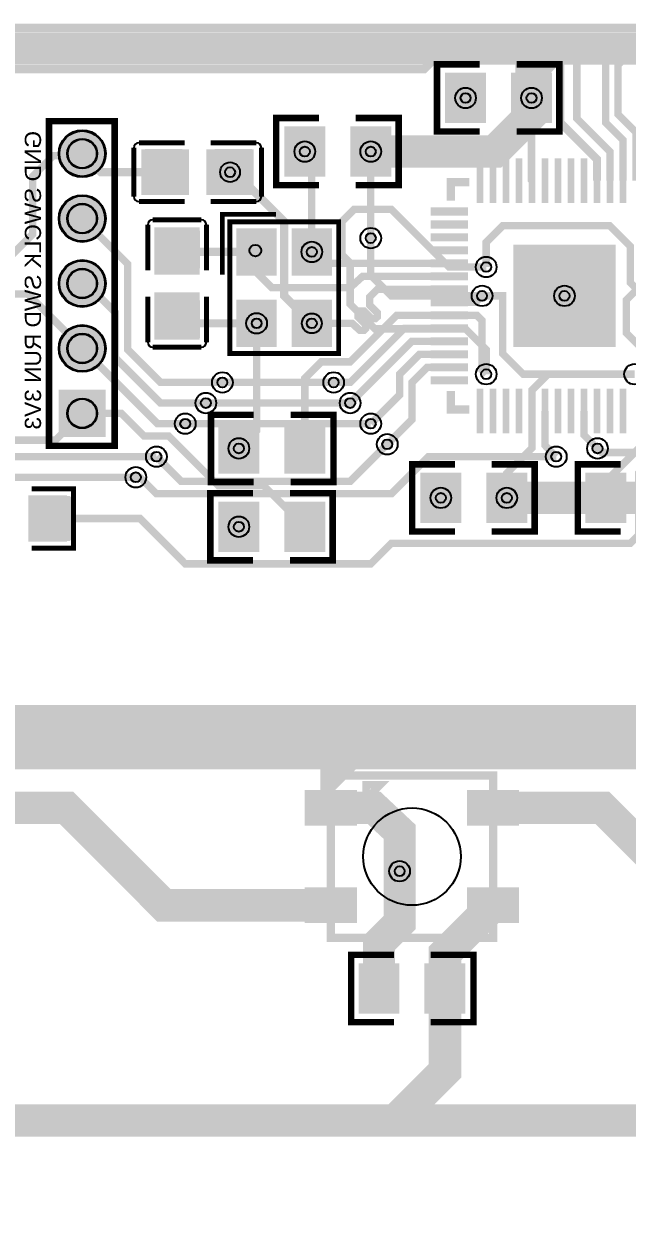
# Model space of a CAD drawing. Extents: x -5 to 8273, y -8273 to 5.
# Drawn here: x 3659 to 4391, y -1436 to 5 of the extents above; entities that cross this region are included whole.
import ezdxf

# ---------------------------------------------------------------- set-up
doc = ezdxf.new("R2010")
doc.units = 9
for name, color, linetype, true_color in [('BoardOutLine', 7, 'Continuous', 0xff00ff), ('BottomLayer', 7, 'Continuous', 0x0000ff), ('BottomSilkLayer', 7, 'Continuous', 0x66cc33), ('BottomSolderMaskLayer', 7, 'Continuous', 0xaa00ff), ('Document', 7, 'Continuous', 0xffffff), ('Hole', 7, 'Continuous', 0x222222), ('Multi-Layer', 7, 'Continuous', 0xc0c0c0), ('TopLayer', 7, 'Continuous', 0xff0000), ('TopPasteMaskLayer', 7, 'Continuous', 0x808080), ('TopSilkLayer', 7, 'Continuous', 0xffcc00), ('TopSolderMaskLayer', 7, 'Continuous', 0x800080)]:
    doc.layers.add(name, color=color, linetype=linetype, true_color=true_color)
doc.styles.get("Standard").update_dxf_attribs({"font": 'arial.ttf'})

msp = doc.modelspace()

# ---------------------------------------------------------------- hatches: boundary and pattern name
at = {"layer": 'BottomSolderMaskLayer'}
for points in [[(3701.441, -152.5199999999968, 1), (3758.559, -152.5199999999968, 1)], [(3701.441, -231.26000000000204, 1), (3758.559, -231.26000000000204, 1)], [(3701.441, -310, 1), (3758.559, -310, 1)], [(3701.441, -388.73999999999796, 1), (3758.559, -388.73999999999796, 1)], [(3701.4420362857927, -496.0400362857836), (3701.4420362857927, -438.92203628578864), (3758.5600362857876, -438.92203628578864), (3758.5600362857876, -496.0400362857836)]]:
    msp.add_hatch(color=256, dxfattribs=at).paths.add_polyline_path(points)
at = {"layer": 'Multi-Layer'}
for points in [[(3702.441, -152.5199999999968, 1), (3757.559, -152.5199999999968, 1)], [(3702.441, -231.26000000000204, 1), (3757.559, -231.26000000000204, 1)], [(3702.441, -310, 1), (3757.559, -310, 1)], [(3702.441, -388.73999999999796, 1), (3757.559, -388.73999999999796, 1)], [(3702.4420000000027, -495.0400000000009), (3702.4420000000027, -439.92199999999866), (3757.560000000005, -439.92199999999866), (3757.560000000005, -495.0400000000009)]]:
    msp.add_hatch(color=256, dxfattribs=at).paths.add_polyline_path(points)
at = {"layer": 'TopLayer'}
for points in [[(4172.165000000008, -56.457000000002154), (4217.834999999992, -56.457000000002154), (4217.834999999992, -113.54299999999785), (4172.165000000008, -113.54299999999785)], [(4252.165000000008, -56.457000000002154), (4297.834999999992, -56.457000000002154), (4297.834999999992, -113.54299999999785), (4252.165000000008, -113.54299999999785)], [(3977.165000000008, -121.45700000000215), (4022.834999999992, -121.45700000000215), (4022.834999999992, -178.54299999999785), (3977.165000000008, -178.54299999999785)], [(4057.165000000008, -121.45700000000215), (4102.834999999992, -121.45700000000215), (4102.834999999992, -178.54299999999785), (4057.165000000008, -178.54299999999785)], [(3858.3849999999948, -201.5749999999971), (3858.3849999999948, -148.4250000000029), (3802.8729999999996, -148.4250000000029), (3802.8729999999996, -201.5749999999971)], [(3881.6150000000052, -201.5749999999971), (3881.6150000000052, -148.4250000000029), (3937.1270000000004, -148.4250000000029), (3937.1270000000004, -201.5749999999971)], [(4216.572, -163.5789999999979), (4216.572, -206.8859999999986), (4208.698000000004, -206.8859999999986), (4208.698000000004, -163.5789999999979)], [(4232.322, -163.5789999999979), (4232.322, -206.8859999999986), (4224.448000000004, -206.8859999999986), (4224.448000000004, -163.5789999999979)], [(4248.072, -163.5789999999979), (4248.072, -206.8859999999986), (4240.198000000004, -206.8859999999986), (4240.198000000004, -163.5789999999979)], [(4263.822, -163.5789999999979), (4263.822, -206.8859999999986), (4255.947999999997, -206.8859999999986), (4255.947999999997, -163.5789999999979)], [(4279.572, -163.5789999999979), (4279.572, -206.8859999999986), (4271.697999999997, -206.8859999999986), (4271.697999999997, -163.5789999999979)], [(4295.312000000005, -163.5789999999979), (4295.312000000005, -206.8859999999986), (4287.438000000002, -206.8859999999986), (4287.438000000002, -163.5789999999979)], [(4311.062000000005, -163.5789999999979), (4311.062000000005, -206.8859999999986), (4303.188000000002, -206.8859999999986), (4303.188000000002, -163.5789999999979)], [(4326.811999999998, -163.5789999999979), (4326.811999999998, -206.8859999999986), (4318.937999999995, -206.8859999999986), (4318.937999999995, -163.5789999999979)], [(4342.561999999998, -163.5789999999979), (4342.561999999998, -206.8859999999986), (4334.687999999995, -206.8859999999986), (4334.687999999995, -163.5789999999979)], [(4358.311999999998, -163.5789999999979), (4358.311999999998, -206.8859999999986), (4350.438000000002, -206.8859999999986), (4350.438000000002, -163.5789999999979)], [(4374.052000000003, -163.5789999999979), (4374.052000000003, -206.8859999999986), (4366.178, -206.8859999999986), (4366.178, -163.5789999999979)], [(4389.801999999996, -163.5789999999979), (4389.801999999996, -206.8859999999986), (4381.928, -206.8859999999986), (4381.928, -163.5789999999979)], [(4153.584000000003, -218.70300000000134), (4196.892, -218.70300000000134), (4196.892, -226.57700000000477), (4153.584000000003, -226.57700000000477)], [(3818.4249999999956, -298.38499999999476), (3871.5750000000044, -298.38499999999476), (3871.5750000000044, -242.8729999999996), (3818.4249999999956, -242.8729999999996)], [(3917.917999999998, -299.2520000000004), (3965.1619999999966, -299.2520000000004), (3965.1619999999966, -244.1339999999982), (3917.917999999998, -244.1339999999982)], [(4032.092000000004, -299.2520000000004), (3984.847999999998, -299.2520000000004), (3984.847999999998, -244.1339999999982), (4032.092000000004, -244.1339999999982)], [(4153.584000000003, -234.4429999999993), (4196.892, -234.4429999999993), (4196.892, -242.31699999999546), (4153.584000000003, -242.31699999999546)], [(4153.584000000003, -250.1929999999993), (4196.892, -250.1929999999993), (4196.892, -258.06700000000274), (4153.584000000003, -258.06700000000274)], [(4153.584000000003, -265.9429999999993), (4196.892, -265.9429999999993), (4196.892, -273.81699999999546), (4153.584000000003, -273.81699999999546)], [(4376.025999999998, -263.974000000002), (4376.025999999998, -386.0219999999972), (4253.9779999999955, -386.0219999999972), (4253.9779999999955, -263.974000000002)], [(4153.584000000003, -281.6929999999993), (4196.892, -281.6929999999993), (4196.892, -289.56700000000274), (4153.584000000003, -289.56700000000274)], [(4153.584000000003, -297.4429999999993), (4196.892, -297.4429999999993), (4196.892, -305.31700000000274), (4153.584000000003, -305.31700000000274)], [(4153.584000000003, -313.18299999999726), (4196.892, -313.18299999999726), (4196.892, -321.0570000000007), (4153.584000000003, -321.0570000000007)], [(3818.4249999999956, -321.61500000000524), (3871.5750000000044, -321.61500000000524), (3871.5750000000044, -377.1270000000004), (3818.4249999999956, -377.1270000000004)], [(3917.917999999998, -330.7479999999996), (3965.1619999999966, -330.7479999999996), (3965.1619999999966, -385.8660000000018), (3917.917999999998, -385.8660000000018)], [(4032.092000000004, -330.7479999999996), (3984.847999999998, -330.7479999999996), (3984.847999999998, -385.8660000000018), (4032.092000000004, -385.8660000000018)], [(4153.584000000003, -328.93300000000454), (4196.892, -328.93300000000454), (4196.892, -336.8070000000007), (4153.584000000003, -336.8070000000007)], [(4153.584000000003, -344.68299999999726), (4196.892, -344.68299999999726), (4196.892, -352.5570000000007), (4153.584000000003, -352.5570000000007)], [(4153.584000000003, -360.43299999999726), (4196.892, -360.43299999999726), (4196.892, -368.3070000000007), (4153.584000000003, -368.3070000000007)], [(4153.584000000003, -376.18300000000454), (4196.892, -376.18300000000454), (4196.892, -384.0570000000007), (4153.584000000003, -384.0570000000007)], [(4153.584000000003, -391.9230000000025), (4196.892, -391.9230000000025), (4196.892, -399.79699999999866), (4153.584000000003, -399.79699999999866)], [(4153.584000000003, -407.6730000000025), (4196.892, -407.6730000000025), (4196.892, -415.54699999999866), (4153.584000000003, -415.54699999999866)], [(4153.584000000003, -423.4229999999952), (4196.892, -423.4229999999952), (4196.892, -431.29699999999866), (4153.584000000003, -431.29699999999866)], [(4208.698000000004, -486.4210000000021), (4208.698000000004, -443.11299999999756), (4216.572, -443.11299999999756), (4216.572, -486.4210000000021)], [(4224.448000000004, -486.4210000000021), (4224.448000000004, -443.11299999999756), (4232.322, -443.11299999999756), (4232.322, -486.4210000000021)], [(4240.198000000004, -486.4210000000021), (4240.198000000004, -443.11299999999756), (4248.072, -443.11299999999756), (4248.072, -486.4210000000021)], [(4255.947999999997, -486.4210000000021), (4255.947999999997, -443.11299999999756), (4263.822, -443.11299999999756), (4263.822, -486.4210000000021)], [(4271.697999999997, -486.4210000000021), (4271.697999999997, -443.11299999999756), (4279.572, -443.11299999999756), (4279.572, -486.4210000000021)], [(4287.438000000002, -486.4210000000021), (4287.438000000002, -443.11299999999756), (4295.312000000005, -443.11299999999756), (4295.312000000005, -486.4210000000021)], [(4303.188000000002, -486.4210000000021), (4303.188000000002, -443.11299999999756), (4311.062000000005, -443.11299999999756), (4311.062000000005, -486.4210000000021)], [(4318.937999999995, -486.4210000000021), (4318.937999999995, -443.11299999999756), (4326.811999999998, -443.11299999999756), (4326.811999999998, -486.4210000000021)], [(4334.687999999995, -486.4210000000021), (4334.687999999995, -443.11299999999756), (4342.561999999998, -443.11299999999756), (4342.561999999998, -486.4210000000021)], [(4350.438000000002, -486.4210000000021), (4350.438000000002, -443.11299999999756), (4358.311999999998, -443.11299999999756), (4358.311999999998, -486.4210000000021)], [(4366.178, -486.4210000000021), (4366.178, -443.11299999999756), (4374.052000000003, -443.11299999999756), (4374.052000000003, -486.4210000000021)], [(4381.928, -486.4210000000021), (4381.928, -443.11299999999756), (4389.801999999996, -443.11299999999756), (4389.801999999996, -486.4210000000021)], [(3942.834999999992, -538.5429999999978), (3897.165000000008, -538.5429999999978), (3897.165000000008, -481.45700000000215), (3942.834999999992, -481.45700000000215)], [(4022.834999999992, -538.5429999999978), (3977.165000000008, -538.5429999999978), (3977.165000000008, -481.45700000000215), (4022.834999999992, -481.45700000000215)], [(4142.165000000008, -541.4570000000022), (4187.834999999992, -541.4570000000022), (4187.834999999992, -598.5429999999978), (4142.165000000008, -598.5429999999978)], [(4222.165000000008, -541.4570000000022), (4267.834999999992, -541.4570000000022), (4267.834999999992, -598.5429999999978), (4222.165000000008, -598.5429999999978)], [(4387.834999999992, -598.5429999999978), (4342.165000000008, -598.5429999999978), (4342.165000000008, -541.4570000000022), (4387.834999999992, -541.4570000000022)], [(3665.748000000007, -567.8940000000002), (3665.748000000007, -622.1059999999998), (3710.3359999999957, -622.1059999999998), (3710.3359999999957, -567.8940000000002)], [(3897.165000000008, -576.4570000000022), (3942.834999999992, -576.4570000000022), (3942.834999999992, -633.5429999999978), (3897.165000000008, -633.5429999999978)], [(3977.165000000008, -576.4570000000022), (4022.834999999992, -576.4570000000022), (4022.834999999992, -633.5429999999978), (3977.165000000008, -633.5429999999978)], [(4061.125, -965.5999999999985), (4002.0250000000015, -965.5999999999985), (4002.0250000000015, -926.3000000000029), (4061.125, -926.3000000000029)], [(4257.924999999996, -965.5999999999985), (4198.925000000003, -965.5999999999985), (4198.925000000003, -926.3000000000029), (4257.924999999996, -926.3000000000029)], [(4061.125, -1083.699999999997), (4002.0250000000015, -1083.699999999997), (4002.0250000000015, -1044.4000000000015), (4061.125, -1044.4000000000015)], [(4257.924999999996, -1083.699999999997), (4198.925000000003, -1083.699999999997), (4198.925000000003, -1044.4000000000015), (4257.924999999996, -1044.4000000000015)], [(4112.834999999992, -1193.5429999999978), (4067.165000000008, -1193.5429999999978), (4067.165000000008, -1136.4570000000022), (4112.834999999992, -1136.4570000000022)], [(4192.834999999992, -1193.5429999999978), (4147.165000000008, -1193.5429999999978), (4147.165000000008, -1136.4570000000022), (4192.834999999992, -1136.4570000000022)]]:
    msp.add_hatch(color=256, dxfattribs=at).paths.add_polyline_path(points)
at = {"layer": 'TopPasteMaskLayer'}
for points in [[(4172.165000000008, -56.457000000002154), (4217.834999999992, -56.457000000002154), (4217.834999999992, -113.54299999999785), (4172.165000000008, -113.54299999999785)], [(4252.165000000008, -56.457000000002154), (4297.834999999992, -56.457000000002154), (4297.834999999992, -113.54299999999785), (4252.165000000008, -113.54299999999785)], [(3977.165000000008, -121.45700000000215), (4022.834999999992, -121.45700000000215), (4022.834999999992, -178.54299999999785), (3977.165000000008, -178.54299999999785)], [(4057.165000000008, -121.45700000000215), (4102.834999999992, -121.45700000000215), (4102.834999999992, -178.54299999999785), (4057.165000000008, -178.54299999999785)], [(3804.0539999999964, -199.4079999999958), (3804.0539999999964, -149.01499999999942), (3806.0229999999938, -147.0460000000021), (3851.298999999999, -147.0460000000021), (3853.2669999999925, -149.01499999999942), (3853.4649999999965, -165.15800000000309), (3835.748000000007, -165.15800000000309), (3835.748000000007, -182.87400000000343), (3853.0709999999963, -182.87400000000343), (3853.2669999999925, -199.4079999999958), (3851.298999999999, -201.3770000000004), (3806.0229999999938, -201.3770000000004)], [(3888.699999999997, -199.4079999999958), (3888.701000000001, -182.87400000000343), (3906.220000000001, -182.87400000000343), (3906.220000000001, -165.15800000000309), (3888.898000000001, -165.15800000000309), (3888.699999999997, -149.01499999999942), (3890.6689999999944, -147.0460000000021), (3935.944000000003, -147.0460000000021), (3937.9130000000005, -149.01499999999942), (3937.9130000000005, -199.4079999999958), (3935.944000000003, -201.3770000000004), (3890.6689999999944, -201.3770000000004)], [(4216.572, -163.5789999999979), (4208.698000000004, -163.5789999999979), (4208.698000000004, -206.8859999999986), (4216.572, -206.8859999999986)], [(4232.322, -163.5789999999979), (4224.448000000004, -163.5789999999979), (4224.448000000004, -206.8859999999986), (4232.322, -206.8859999999986)], [(4248.072, -163.5789999999979), (4240.198000000004, -163.5789999999979), (4240.198000000004, -206.8859999999986), (4248.072, -206.8859999999986)], [(4263.822, -163.5789999999979), (4255.947999999997, -163.5789999999979), (4255.947999999997, -206.8859999999986), (4263.822, -206.8859999999986)], [(4279.572, -163.5789999999979), (4271.697999999997, -163.5789999999979), (4271.697999999997, -206.8859999999986), (4279.572, -206.8859999999986)], [(4295.312000000005, -163.5789999999979), (4287.438000000002, -163.5789999999979), (4287.438000000002, -206.8859999999986), (4295.312000000005, -206.8859999999986)], [(4303.188000000002, -206.8859999999986), (4311.062000000005, -206.8859999999986), (4311.062000000005, -163.5789999999979), (4303.188000000002, -163.5789999999979)], [(4326.811999999998, -163.5789999999979), (4318.937999999995, -163.5789999999979), (4318.937999999995, -206.8859999999986), (4326.811999999998, -206.8859999999986)], [(4342.561999999998, -163.5789999999979), (4334.687999999995, -163.5789999999979), (4334.687999999995, -206.8859999999986), (4342.561999999998, -206.8859999999986)], [(4358.311999999998, -163.5789999999979), (4350.438000000002, -163.5789999999979), (4350.438000000002, -206.8859999999986), (4358.311999999998, -206.8859999999986)], [(4374.052000000003, -163.5789999999979), (4366.178, -163.5789999999979), (4366.178, -206.8859999999986), (4374.052000000003, -206.8859999999986)], [(4389.801999999996, -163.5789999999979), (4381.928, -163.5789999999979), (4381.928, -206.8859999999986), (4389.801999999996, -206.8859999999986)], [(4153.584000000003, -226.57700000000477), (4196.892, -226.57700000000477), (4196.892, -218.70300000000134), (4153.584000000003, -218.70300000000134)], [(3820.591999999997, -244.05400000000373), (3870.9850000000006, -244.05400000000373), (3872.953999999998, -246.02300000000105), (3872.953999999998, -291.29899999999907), (3870.9850000000006, -293.2669999999998), (3854.841999999997, -293.4650000000038), (3854.841999999997, -275.7479999999996), (3837.1259999999966, -275.7479999999996), (3837.1259999999966, -293.0709999999963), (3820.591999999997, -293.2669999999998), (3818.6229999999996, -291.29899999999907), (3818.6229999999996, -246.02300000000105)], [(3917.917999999998, -299.2520000000004), (3965.1619999999966, -299.2520000000004), (3965.1619999999966, -244.1339999999982), (3917.917999999998, -244.1339999999982)], [(4032.092000000004, -299.2520000000004), (3984.847999999998, -299.2520000000004), (3984.847999999998, -244.1339999999982), (4032.092000000004, -244.1339999999982)], [(4153.584000000003, -242.31699999999546), (4196.892, -242.31699999999546), (4196.892, -234.4429999999993), (4153.584000000003, -234.4429999999993)], [(4196.892, -250.1929999999993), (4153.584000000003, -250.1929999999993), (4153.584000000003, -258.06700000000274), (4196.892, -258.06700000000274)], [(4196.892, -265.9429999999993), (4153.584000000003, -265.9429999999993), (4153.584000000003, -273.81699999999546), (4196.892, -273.81699999999546)], [(4196.892, -281.6929999999993), (4153.584000000003, -281.6929999999993), (4153.584000000003, -289.56700000000274), (4196.892, -289.56700000000274)], [(4363.822, -276.1790000000037), (4363.822, -373.8179999999993), (4266.1830000000045, -373.8179999999993), (4266.1830000000045, -276.1790000000037)], [(4196.892, -297.4429999999993), (4153.584000000003, -297.4429999999993), (4153.584000000003, -305.31700000000274), (4196.892, -305.31700000000274)], [(4196.892, -313.18299999999726), (4153.584000000003, -313.18299999999726), (4153.584000000003, -321.0570000000007), (4196.892, -321.0570000000007)], [(3820.591999999997, -328.6999999999971), (3837.1259999999966, -328.70100000000093), (3837.1259999999966, -346.22000000000116), (3854.841999999997, -346.22000000000116), (3854.841999999997, -328.89800000000105), (3870.9850000000006, -328.6999999999971), (3872.953999999998, -330.6689999999944), (3872.953999999998, -375.94400000000314), (3870.9850000000006, -377.91300000000047), (3820.591999999997, -377.91300000000047), (3818.6229999999996, -375.94400000000314), (3818.6229999999996, -330.6689999999944)], [(3917.917999999998, -330.7479999999996), (3965.1619999999966, -330.7479999999996), (3965.1619999999966, -385.8660000000018), (3917.917999999998, -385.8660000000018)], [(4032.092000000004, -330.7479999999996), (3984.847999999998, -330.7479999999996), (3984.847999999998, -385.8660000000018), (4032.092000000004, -385.8660000000018)], [(4153.584000000003, -336.8070000000007), (4196.892, -336.8070000000007), (4196.892, -328.93300000000454), (4153.584000000003, -328.93300000000454)], [(4153.584000000003, -352.5570000000007), (4196.892, -352.5570000000007), (4196.892, -344.68299999999726), (4153.584000000003, -344.68299999999726)], [(4196.892, -360.43299999999726), (4153.584000000003, -360.43299999999726), (4153.584000000003, -368.3070000000007), (4196.892, -368.3070000000007)], [(4196.892, -376.18300000000454), (4153.584000000003, -376.18300000000454), (4153.584000000003, -384.0570000000007), (4196.892, -384.0570000000007)], [(4196.892, -391.9230000000025), (4153.584000000003, -391.9230000000025), (4153.584000000003, -399.79699999999866), (4196.892, -399.79699999999866)], [(4196.892, -407.6730000000025), (4153.584000000003, -407.6730000000025), (4153.584000000003, -415.54699999999866), (4196.892, -415.54699999999866)], [(4196.892, -423.4229999999952), (4153.584000000003, -423.4229999999952), (4153.584000000003, -431.29699999999866), (4196.892, -431.29699999999866)], [(4216.572, -443.11299999999756), (4208.698000000004, -443.11299999999756), (4208.698000000004, -486.4210000000021), (4216.572, -486.4210000000021)], [(4224.448000000004, -486.4210000000021), (4232.322, -486.4210000000021), (4232.322, -443.11299999999756), (4224.448000000004, -443.11299999999756)], [(4240.198000000004, -486.4210000000021), (4248.072, -486.4210000000021), (4248.072, -443.11299999999756), (4240.198000000004, -443.11299999999756)], [(4255.947999999997, -486.4210000000021), (4263.822, -486.4210000000021), (4263.822, -443.11299999999756), (4255.947999999997, -443.11299999999756)], [(4271.697999999997, -486.4210000000021), (4279.572, -486.4210000000021), (4279.572, -443.11299999999756), (4271.697999999997, -443.11299999999756)], [(4287.438000000002, -486.4210000000021), (4295.312000000005, -486.4210000000021), (4295.312000000005, -443.11299999999756), (4287.438000000002, -443.11299999999756)], [(4303.188000000002, -486.4210000000021), (4311.062000000005, -486.4210000000021), (4311.062000000005, -443.11299999999756), (4303.188000000002, -443.11299999999756)], [(4326.811999999998, -443.11299999999756), (4318.937999999995, -443.11299999999756), (4318.937999999995, -486.4210000000021), (4326.811999999998, -486.4210000000021)], [(4334.687999999995, -486.4210000000021), (4342.561999999998, -486.4210000000021), (4342.561999999998, -443.11299999999756), (4334.687999999995, -443.11299999999756)], [(4350.438000000002, -486.4210000000021), (4358.311999999998, -486.4210000000021), (4358.311999999998, -443.11299999999756), (4350.438000000002, -443.11299999999756)], [(4366.178, -486.4210000000021), (4374.052000000003, -486.4210000000021), (4374.052000000003, -443.11299999999756), (4366.178, -443.11299999999756)], [(4381.928, -486.4210000000021), (4389.801999999996, -486.4210000000021), (4389.801999999996, -443.11299999999756), (4381.928, -443.11299999999756)], [(3942.834999999992, -538.5429999999978), (3897.165000000008, -538.5429999999978), (3897.165000000008, -481.45700000000215), (3942.834999999992, -481.45700000000215)], [(4022.834999999992, -538.5429999999978), (3977.165000000008, -538.5429999999978), (3977.165000000008, -481.45700000000215), (4022.834999999992, -481.45700000000215)], [(4142.165000000008, -541.4570000000022), (4187.834999999992, -541.4570000000022), (4187.834999999992, -598.5429999999978), (4142.165000000008, -598.5429999999978)], [(4222.165000000008, -541.4570000000022), (4267.834999999992, -541.4570000000022), (4267.834999999992, -598.5429999999978), (4222.165000000008, -598.5429999999978)], [(4387.834999999992, -598.5429999999978), (4342.165000000008, -598.5429999999978), (4342.165000000008, -541.4570000000022), (4387.834999999992, -541.4570000000022)], [(3716.9300000000003, -569.8029999999999), (3716.9300000000003, -620.1960000000036), (3714.961000000003, -622.1650000000009), (3669.6849999999977, -622.1650000000009), (3667.717000000004, -620.1960000000036), (3667.5190000000002, -604.0529999999999), (3685.2360000000044, -604.0529999999999), (3685.2360000000044, -586.3369999999995), (3667.9130000000005, -586.3369999999995), (3667.717000000004, -569.8029999999999), (3669.6849999999977, -567.8339999999953), (3714.961000000003, -567.8339999999953)], [(3897.165000000008, -576.4570000000022), (3942.834999999992, -576.4570000000022), (3942.834999999992, -633.5429999999978), (3897.165000000008, -633.5429999999978)], [(3977.165000000008, -576.4570000000022), (4022.834999999992, -576.4570000000022), (4022.834999999992, -633.5429999999978), (3977.165000000008, -633.5429999999978)], [(4061.125, -965.5999999999985), (4002.0250000000015, -965.5999999999985), (4002.0250000000015, -926.3000000000029), (4061.125, -926.3000000000029)], [(4257.924999999996, -965.5999999999985), (4198.925000000003, -965.5999999999985), (4198.925000000003, -926.3000000000029), (4257.924999999996, -926.3000000000029)], [(4061.125, -1083.699999999997), (4002.0250000000015, -1083.699999999997), (4002.0250000000015, -1044.4000000000015), (4061.125, -1044.4000000000015)], [(4257.924999999996, -1083.699999999997), (4198.925000000003, -1083.699999999997), (4198.925000000003, -1044.4000000000015), (4257.924999999996, -1044.4000000000015)], [(4112.834999999992, -1193.5429999999978), (4067.165000000008, -1193.5429999999978), (4067.165000000008, -1136.4570000000022), (4112.834999999992, -1136.4570000000022)], [(4192.834999999992, -1193.5429999999978), (4147.165000000008, -1193.5429999999978), (4147.165000000008, -1136.4570000000022), (4192.834999999992, -1136.4570000000022)]]:
    msp.add_hatch(color=256, dxfattribs=at).paths.add_polyline_path(points)
at = {"layer": 'TopSolderMaskLayer'}
for points in [[(4170.165000000008, -54.45703503424738), (4219.834999999992, -54.45703503424738), (4219.834999999992, -115.54296496575262), (4170.165000000008, -115.54296496575262)], [(4250.165000000008, -54.45703503424738), (4299.834999999992, -54.45703503424738), (4299.834999999992, -115.54296496575262), (4250.165000000008, -115.54296496575262)], [(3701.441, -152.5199999999968, 1), (3758.559, -152.5199999999968, 1)], [(3975.165000000008, -119.45703503424738), (4024.834999999992, -119.45703503424738), (4024.834999999992, -180.54296496575262), (3975.165000000008, -180.54296496575262)], [(4055.165000000008, -119.45703503424738), (4104.834999999992, -119.45703503424738), (4104.834999999992, -180.54296496575262), (4055.165000000008, -180.54296496575262)], [(3859.384963971752, -202.5749999999971), (3859.384963971752, -147.4250000000029), (3801.8729639717567, -147.4250000000029), (3801.8729639717567, -202.5749999999971)], [(3880.615036028248, -202.5749999999971), (3880.615036028248, -147.4250000000029), (3938.1270360282433, -147.4250000000029), (3938.1270360282433, -202.5749999999971)], [(4216.75077266954, -158.16487515874906), (4216.75077266954, -212.30137515874958), (4208.518772669551, -212.30137515874958), (4208.518772669551, -158.16487515874906)], [(4232.500772669548, -158.16487515874906), (4232.500772669548, -212.30137515874958), (4224.268772669544, -212.30137515874958), (4224.268772669544, -158.16487515874906)], [(4248.250772669548, -158.16487515874906), (4248.250772669548, -212.30137515874958), (4240.018772669544, -212.30137515874958), (4240.018772669544, -158.16487515874906)], [(4264.001227330453, -158.16487515874906), (4264.001227330453, -212.30137515874958), (4255.7692273304565, -212.30137515874958), (4255.7692273304565, -158.16487515874906)], [(4279.75077266954, -158.16487515874906), (4279.75077266954, -212.30137515874958), (4271.518772669544, -212.30137515874958), (4271.518772669544, -158.16487515874906)], [(4295.490772669546, -158.16487515874906), (4295.490772669546, -212.30137515874958), (4287.258772669549, -212.30137515874958), (4287.258772669549, -158.16487515874906)], [(4311.240772669546, -158.16487515874906), (4311.240772669546, -212.30137515874958), (4303.008772669549, -212.30137515874958), (4303.008772669549, -158.16487515874906)], [(4326.990772669538, -158.16487515874906), (4326.990772669538, -212.30137515874958), (4318.758772669542, -212.30137515874958), (4318.758772669542, -158.16487515874906)], [(4342.741227330451, -158.16487515874906), (4342.741227330451, -212.30137515874958), (4334.509227330454, -212.30137515874958), (4334.509227330454, -158.16487515874906)], [(4358.490772669538, -158.16487515874906), (4358.490772669538, -212.30137515874958), (4350.258772669549, -212.30137515874958), (4350.258772669549, -158.16487515874906)], [(4374.2307726695435, -158.16487515874906), (4374.2307726695435, -212.30137515874958), (4365.998772669547, -212.30137515874958), (4365.998772669547, -158.16487515874906)], [(4389.981227330456, -158.16487515874906), (4389.981227330456, -212.30137515874958), (4381.749227330452, -212.30137515874958), (4381.749227330452, -158.16487515874906)], [(3701.441, -231.26000000000204, 1), (3758.559, -231.26000000000204, 1)], [(4152.599386334776, -217.71850000000268), (4197.876431800862, -217.71850000000268), (4197.876431800862, -227.56150000000343), (4152.599386334776, -227.56150000000343)], [(3817.4675493586983, -299.4294026340576), (3872.5324506413017, -299.4294026340576), (3872.5324506413017, -241.82852210724377), (3817.4675493586983, -241.82852210724377)], [(3917.06085714286, -300.41879366691865), (3966.0191428571416, -300.41879366691865), (3966.0191428571416, -242.96746033358795), (3917.06085714286, -242.96746033358795)], [(4032.949142857142, -300.41879366691865), (3983.9908571428605, -300.41879366691865), (3983.9908571428605, -242.96746033358795), (4032.949142857142, -242.96746033358795)], [(4152.599386334776, -233.45850000000064), (4197.876431800862, -233.45850000000064), (4197.876431800862, -243.3015000000014), (4152.599386334776, -243.3015000000014)], [(4152.599386334776, -249.20850000000064), (4197.876431800862, -249.20850000000064), (4197.876431800862, -259.0515000000014), (4152.599386334776, -259.0515000000014)], [(4152.599386334776, -264.95850000000064), (4197.876431800862, -264.95850000000064), (4197.876431800862, -274.8015000000014), (4152.599386334776, -274.8015000000014)], [(4377.01054033282, -262.9894596671729), (4377.01054033282, -387.00647580030636), (4252.993524199694, -387.00647580030636), (4252.993524199694, -262.9894596671729)], [(3701.441, -310, 1), (3758.559, -310, 1)], [(4152.599386334776, -280.70850000000064), (4197.876431800862, -280.70850000000064), (4197.876431800862, -290.5515000000014), (4152.599386334776, -290.5515000000014)], [(4152.599386334776, -296.45850000000064), (4197.876431800862, -296.45850000000064), (4197.876431800862, -306.3015000000014), (4152.599386334776, -306.3015000000014)], [(4152.599386334776, -312.1984999999986), (4197.876431800862, -312.1984999999986), (4197.876431800862, -322.04149999999936), (4152.599386334776, -322.04149999999936)], [(3817.4675493586983, -320.5705973659424), (3872.5324506413017, -320.5705973659424), (3872.5324506413017, -378.17147789275623), (3817.4675493586983, -378.17147789275623)], [(3917.06085714286, -329.58120633308135), (3966.0191428571416, -329.58120633308135), (3966.0191428571416, -387.03253966641205), (3917.06085714286, -387.03253966641205)], [(4032.949142857142, -329.58120633308135), (3983.9908571428605, -329.58120633308135), (3983.9908571428605, -387.03253966641205), (4032.949142857142, -387.03253966641205)], [(4152.599386334776, -327.9484999999986), (4197.876431800862, -327.9484999999986), (4197.876431800862, -337.79149999999936), (4152.599386334776, -337.79149999999936)], [(4152.599386334776, -343.6984999999986), (4197.876431800862, -343.6984999999986), (4197.876431800862, -353.54149999999936), (4152.599386334776, -353.54149999999936)], [(3701.441, -388.73999999999796, 1), (3758.559, -388.73999999999796, 1)], [(4152.599386334776, -359.4484999999986), (4197.876431800862, -359.4484999999986), (4197.876431800862, -369.29149999999936), (4152.599386334776, -369.29149999999936)], [(4152.599386334776, -375.1984999999986), (4197.876431800862, -375.1984999999986), (4197.876431800862, -385.04149999999936), (4152.599386334776, -385.04149999999936)], [(4152.599386334776, -390.93850000000384), (4197.876431800862, -390.93850000000384), (4197.876431800862, -400.7814999999973), (4152.599386334776, -400.7814999999973)], [(4152.599386334776, -406.68850000000384), (4197.876431800862, -406.68850000000384), (4197.876431800862, -416.5314999999973), (4152.599386334776, -416.5314999999973)], [(4152.599386334776, -422.43849999999657), (4197.876431800862, -422.43849999999657), (4197.876431800862, -432.2814999999973), (4152.599386334776, -432.2814999999973)], [(3701.4420362857927, -496.0400362857836), (3701.4420362857927, -438.92203628578864), (3758.5600362857876, -438.92203628578864), (3758.5600362857876, -496.0400362857836)], [(4208.518772669551, -491.83512484125094), (4208.518772669551, -437.697374777752), (4216.75077266954, -437.697374777752), (4216.75077266954, -491.83512484125094)], [(4224.268772669544, -491.83512484125094), (4224.268772669544, -437.697374777752), (4232.500772669548, -437.697374777752), (4232.500772669548, -491.83512484125094)], [(4240.018772669544, -491.83512484125094), (4240.018772669544, -437.697374777752), (4248.250772669548, -437.697374777752), (4248.250772669548, -491.83512484125094)], [(4255.7692273304565, -491.83512484125094), (4255.7692273304565, -437.697374777752), (4264.001227330453, -437.697374777752), (4264.001227330453, -491.83512484125094)], [(4271.518772669544, -491.83512484125094), (4271.518772669544, -437.697374777752), (4279.75077266954, -437.697374777752), (4279.75077266954, -491.83512484125094)], [(4287.258772669549, -491.83512484125094), (4287.258772669549, -437.697374777752), (4295.490772669546, -437.697374777752), (4295.490772669546, -491.83512484125094)], [(4303.008772669549, -491.83512484125094), (4303.008772669549, -437.697374777752), (4311.240772669546, -437.697374777752), (4311.240772669546, -491.83512484125094)], [(4318.758772669542, -491.83512484125094), (4318.758772669542, -437.697374777752), (4326.990772669538, -437.697374777752), (4326.990772669538, -491.83512484125094)], [(4334.509227330454, -491.83512484125094), (4334.509227330454, -437.697374777752), (4342.741227330451, -437.697374777752), (4342.741227330451, -491.83512484125094)], [(4350.258772669549, -491.83512484125094), (4350.258772669549, -437.697374777752), (4358.490772669538, -437.697374777752), (4358.490772669538, -491.83512484125094)], [(4365.998772669547, -491.83512484125094), (4365.998772669547, -437.697374777752), (4374.2307726695435, -437.697374777752), (4374.2307726695435, -491.83512484125094)], [(4381.749227330452, -491.83512484125094), (4381.749227330452, -437.697374777752), (4389.981227330456, -437.697374777752), (4389.981227330456, -491.83512484125094)], [(3944.834999999992, -540.5429649657526), (3895.165000000008, -540.5429649657526), (3895.165000000008, -479.4570350342474), (3944.834999999992, -479.4570350342474)], [(4024.834999999992, -540.5429649657526), (3975.165000000008, -540.5429649657526), (3975.165000000008, -479.4570350342474), (4024.834999999992, -479.4570350342474)], [(4140.165000000008, -539.4570350342474), (4189.834999999992, -539.4570350342474), (4189.834999999992, -600.5429649657526), (4140.165000000008, -600.5429649657526)], [(4220.165000000008, -539.4570350342474), (4269.834999999992, -539.4570350342474), (4269.834999999992, -600.5429649657526), (4220.165000000008, -600.5429649657526)], [(4389.834999999992, -600.5429649657526), (4340.165000000008, -600.5429649657526), (4340.165000000008, -539.4570350342474), (4389.834999999992, -539.4570350342474)], [(3664.748089710236, -566.8940184457606), (3664.748089710236, -623.1059815542394), (3711.336089710232, -623.1059815542394), (3711.336089710232, -566.8940184457606)], [(3895.165000000008, -574.4570350342474), (3944.834999999992, -574.4570350342474), (3944.834999999992, -635.5429649657526), (3895.165000000008, -635.5429649657526)], [(3975.165000000008, -574.4570350342474), (4024.834999999992, -574.4570350342474), (4024.834999999992, -635.5429649657526), (3975.165000000008, -635.5429649657526)], [(4063.1261853357064, -967.5964439928866), (4000.023137329612, -967.5964439928866), (4000.023137329612, -924.3035560071148), (4063.1261853357064, -924.3035560071148)], [(4259.922798662257, -967.5964439928866), (4196.926524003051, -967.5964439928866), (4196.926524003051, -924.3035560071148), (4259.922798662257, -924.3035560071148)], [(4063.1261853357064, -1085.6964439928852), (4000.023137329612, -1085.6964439928852), (4000.023137329612, -1042.4035560071134), (4063.1261853357064, -1042.4035560071134)], [(4259.922798662257, -1085.6964439928852), (4196.926524003051, -1085.6964439928852), (4196.926524003051, -1042.4035560071134), (4259.922798662257, -1042.4035560071134)], [(4114.834999999992, -1195.5429649657526), (4065.165000000008, -1195.5429649657526), (4065.165000000008, -1134.4570350342474), (4114.834999999992, -1134.4570350342474)], [(4194.834999999992, -1195.5429649657526), (4145.165000000008, -1195.5429649657526), (4145.165000000008, -1134.4570350342474), (4194.834999999992, -1134.4570350342474)]]:
    msp.add_hatch(color=256, dxfattribs=at).paths.add_polyline_path(points)

# ---------------------------------------------------------------- linework, layer by layer
at = {"layer": 'BoardOutLine', "const_width": 10}
msp.add_lwpolyline([(0, 0), (8267.700000000004, 0), (8267.700000000004, -8267.700000000004), (0, -8267.700000000004), (0, 0)], close=True, dxfattribs=at)
at = {"layer": 'BottomLayer'}
for points, const_width in [([(3120, -210), (3150, -210), (3335, -25), (4300, -25)], 39.37), ([(4245, -570), (4475, -570), (4565, -480), (4565, -50), (4540, -25), (4455, -25), (4430, -50), (4430, -75)], 39.37), ([(4480, -25), (4300, -25), (4275, -50), (4275, -85)], 39.37), ([(4275, -85), (4275, -105), (4230, -150), (4080, -150)], 39.37), ([(4008.5, -358.3000000000029), (3975, -324.8000000000029), (3975, -235), (3915, -175), (3909.3699999999953, -175)], 10), ([(4220, -420), (4220, -390), (4195, -365), (4085, -365), (4055, -335), (4055, -285), (4045, -275), (4045, -235), (4060, -220), (4105, -220), (4175, -290), (4220, -290)], 9), ([(4080, -255), (4080, -300), (4105, -325), (4215, -325)], 9), ([(4035, -430), (3900, -430)], 9), ([(4055, -455), (3880, -455)], 9), ([(4080, -480), (3855, -480)], 9), ([(4100, -505), (4055, -550), (3850, -550), (3820, -520)], 9), ([(4450, -495), (4430, -515), (4360, -515), (4355, -510)], 9), ([(3795, -545), (3800, -545), (3820, -565), (4105, -565), (4150, -520), (4305, -520)], 9)]:
    msp.add_lwpolyline(points, dxfattribs=dict(at, const_width=const_width))
at = {"layer": 'BottomSolderMaskLayer'}
for centre, radius in [((3730, -152.5199999999968), 28.558999999999997), ((3730.001000000004, -152.52100000000064), 18.135001270002537), ((3730, -231.26000000000204), 28.558999999999997), ((3730.001000000004, -231.2609999999986), 18.135001270002537), ((3730, -310), 28.558999999999997), ((3730.001000000004, -310.00100000000384), 18.135001270002537), ((3730, -388.73999999999796), 28.558999999999997), ((3730.001000000004, -388.7410000000018), 18.135001270002537), ((3730.001000000004, -467.48099999999977), 18.135001270002537)]:
    msp.add_circle(centre, radius, dxfattribs=at)
at = {"layer": 'Document'}
msp.add_circle((3940, -270), 7.069999999999999, dxfattribs=at)
at = {"layer": 'Hole'}
for centre in [(4195, -85), (4275, -85), (4000, -150), (4080, -150), (3909.3699999999953, -175), (4080, -255), (4008.470000000001, -271.6900000000023), (4220, -290), (4215, -325), (4315, -325), (3941.540000000008, -358.3000000000029), (4008.5, -358.3000000000029), (4220, -420), (3900, -430), (4035, -430), (3880, -455), (4055, -455), (3855, -480), (4080, -480), (3920, -510), (4100, -505), (4355, -510), (3820, -520), (4305, -520), (3795, -545), (4165, -570), (4245, -570), (3920, -605), (4115, -1022.739999999998)]:
    msp.add_circle(centre, 6, dxfattribs=at)
at = {"layer": 'Multi-Layer'}
for centre, radius in [((4195, -85), 12.5), ((4275, -85), 12.5), ((3730, -152.5199999999968), 27.559), ((3730.001000000004, -152.52100000000064), 17.5), ((4000, -150), 12.5), ((4080, -150), 12.5), ((3909.3699999999953, -175), 12.008000000000001), ((3730, -231.26000000000204), 27.559), ((3730.001000000004, -231.2609999999986), 17.5), ((4080, -255), 12.5), ((4008.470000000001, -271.6900000000023), 12.5), ((3730, -310), 27.559), ((4220, -290), 12.5), ((3730.001000000004, -310.00100000000384), 17.5), ((4215, -325), 12.5), ((4315, -325), 12.5), ((3941.540000000008, -358.3000000000029), 12.5), ((4008.5, -358.3000000000029), 12.008000000000001), ((3730, -388.73999999999796), 27.559), ((3730.001000000004, -388.7410000000018), 17.5), ((3900, -430), 12.5), ((4035, -430), 12.5), ((4220, -420), 12.5), ((4400, -420), 12.5), ((3880, -455), 12.5), ((4055, -455), 12.5), ((3730.001000000004, -467.48099999999977), 17.5), ((3855, -480), 12.5), ((4080, -480), 12.5), ((3920, -510), 12.5), ((4100, -505), 12.5), ((4355, -510), 12.5), ((3820, -520), 12.5), ((4305, -520), 12.5), ((3795, -545), 12.5), ((4165, -570), 12.5), ((4245, -570), 12.5), ((3920, -605), 12.5), ((4115, -1022.739999999998), 12.5)]:
    msp.add_circle(centre, radius, dxfattribs=at)
at = {"layer": 'TopLayer'}
for points, const_width in [([(2695, -450), (2695, -445), (2850, -290), (3365, -290), (3450, -205), (3450, -105), (3525, -30), (4135, -30), (4150, -15), (4310, -15), (4330, -35), (4330, -110), (4370.100000000006, -150.10000000000582), (4370.100000000006, -185.1999999999971)], 9), ([(4385.860000000001, -185.2300000000032), (4385.860000000001, -135.86000000000058), (4365, -115), (4365, -35), (4390, -10), (6260, -10), (6285, -35)], 9), ([(4401.5999999999985, -185.1999999999971), (4401.5999999999985, -126.59999999999854), (4380, -105), (4380, -45), (4400, -25), (6225, -25), (6244, -44), (6244, -80)], 9), ([(2695, -550), (2740, -550), (2795, -495), (2795, -375), (2860, -310), (3370, -310), (3470, -210), (3470, -110), (3530, -50), (4145, -50), (4160, -35), (4305, -35), (4310, -40), (4310, -115), (4354.399999999994, -159.40000000000146), (4354.399999999994, -185.1999999999971)], 10), ([(4275.635000000002, -185.22899999999936), (4275, -184.59500000000116), (4275, -85)], 9), ([(3537.6800000000003, -322.6800000000003), (3537.6800000000003, -317.3199999999997), (3580, -275), (3645, -275), (3670, -250), (3670, -180), (3695, -155), (3727.520000000004, -155), (3730, -152.5199999999968)], 9), ([(3730, -152.5199999999968), (3752.479999999996, -175), (3830.6300000000047, -175)], 10), ([(4008.4649999999965, -271.6929999999993), (4008.4649999999965, -158.46500000000378), (4000, -150)], 9), ([(4080, -255), (4080, -150)], 9), ([(3900, -430), (3825, -430), (3785, -390), (3785, -286.3000000000029), (3730, -231.3000000000029)], 9), ([(4220, -290), (4220, -260), (4240, -240), (4370, -240), (4395, -265), (4395, -309.1999999999971), (4402.9000000000015, -317.09999999999854)], 9), ([(3845, -270.63000000000466), (3846.0599999999977, -271.6900000000023), (3941.540000000008, -271.6900000000023)], 10), ([(3941.5, -271.6999999999971), (3941.5, -296.5), (3960, -315), (4055, -315), (4070, -301.40000000000146), (4175.200000000004, -301.40000000000146)], 9), ([(4175.235000000001, -285.6290000000008), (4022.400999999998, -285.6290000000008), (4008.4649999999965, -271.6929999999993)], 9), ([(3880, -455), (3825, -455), (3770, -400), (3770, -345), (3735, -310), (3730, -310)], 9), ([(4175.200000000004, -317.09999999999854), (4087.9000000000015, -317.09999999999854), (4078.5999999999985, -326.40000000000146), (4078.5999999999985, -336.09999999999854), (4088, -345.59999999999854), (4088, -350.3000000000029), (4085.600000000006, -352.6000000000058), (4080.9000000000015, -352.6000000000058), (4071.5, -343.20000000000437), (4066.800000000003, -343.20000000000437), (4064.399999999994, -345.59999999999854), (4064.399999999994, -350.3000000000029), (4073.9000000000015, -359.6999999999971), (4073.9000000000015, -364.40000000000146), (4071.5, -366.79999999999563), (4066.800000000003, -366.79999999999563), (4057.399999999994, -358.3000000000029), (4008.5, -358.3000000000029)], 9), ([(4454.799999999996, -317.09999999999854), (4402.9000000000015, -317.09999999999854), (4390, -330), (4390, -370), (4415.9000000000015, -395.90000000000146), (4454.799999999996, -395.90000000000146)], 9), ([(3730, -388.73999999999796), (3663.941000000006, -322.68099999999686), (3622.318999999996, -322.68099999999686)], 9), ([(4175.233999999997, -332.8689999999988), (4207.131000000001, -332.8689999999988), (4215, -325)], 9), ([(4215, -325), (4240, -325), (4240, -395), (4265, -420), (4295, -420)], 9), ([(3845, -349.36999999999534), (3853.9300000000003, -358.3000000000029), (3941.540000000008, -358.3000000000029)], 10), ([(4175.200000000004, -348.59999999999854), (4111.4000000000015, -348.59999999999854), (4055, -405), (4020, -405), (4000, -425), (4000, -510)], 9), ([(4175.233999999997, -348.6180000000022), (4208.617999999995, -348.6180000000022), (4215, -355), (4215, -415), (4220, -420)], 9), ([(3920, -510), (3941.5350000000035, -488.4650000000038), (3941.5350000000035, -358.3029999999999)], 9), ([(4175.200000000004, -364.40000000000146), (4120.600000000006, -364.40000000000146), (4055, -430), (4035, -430)], 9), ([(3855, -480), (3821.300000000003, -480), (3730, -388.6999999999971)], 9), ([(4175.200000000004, -380.1000000000058), (4129.902000000002, -380.1000000000058), (4055.0020000000077, -455), (4055, -455)], 9), ([(3820, -520), (2945, -520), (2906.0009999999966, -481.00100000000384), (2906.0009999999966, -395)], 9), ([(4175.239000000001, -395.85899999999674), (4139.141000000003, -395.85899999999674), (4115, -420), (4115, -445), (4080, -480)], 9), ([(4100, -505), (4130, -475), (4130, -430), (4148.388999999996, -411.60899999999674), (4175.239000000001, -411.60899999999674)], 9), ([(4275.635000000002, -464.7679999999964), (4275.635000000002, -439.36499999999796), (4295, -420), (4400, -420)], 9), ([(3530, -455), (3530, -490), (3540, -500), (3697.479999999996, -500), (3730, -467.4800000000032)], 9), ([(4245, -570), (4245, -540), (4275.635000000002, -509.36499999999796), (4275.635000000002, -464.76900000000023)], 9), ([(4291.377, -464.7679999999964), (4291.377, -506.3770000000004), (4305, -520)], 9), ([(4338.620000000003, -464.7699999999968), (4338.620000000003, -493.6200000000026), (4355, -510)], 9), ([(4417.364999999998, -464.76900000000023), (4417.364999999998, -497.63500000000204), (4365, -550), (4365, -570)], 9), ([(3730, -467.5), (3777.5, -467.5), (3805, -495), (3835, -495), (3895, -555), (3950, -555), (4000, -605)], 9), ([(3688, -595), (3800, -595), (3855, -650), (4080, -650), (4105, -625), (4395, -625), (4405, -615), (4405, -540), (4450, -495)], 9), ([(2906, -540), (2911, -545), (3795, -545)], 9), ([(4245, -570), (4365, -570)], 39.37), ([(5495, -860), (840, -860)], 78), ([(3618.4270000000033, -945.9520000000048), (3710.9519999999975, -945.9520000000048), (3829.0499999999956, -1064.050000000003), (4031.5750000000044, -1064.050000000003)], 39.37), ([(4115, -1022.7379999999976), (4115, -975), (4084, -945.9000000000015), (4031.5999999999985, -945.9000000000015)], 39), ([(4228.424999999996, -945.9499999999971), (4360.950000000004, -945.9499999999971), (4474.049999999996, -1059.050000000003), (4671.575000000004, -1059.050000000003)], 39.37), ([(4090, -1165), (4090, -1110), (4115, -1085), (4115, -1022.7379999999976)], 39), ([(4170, -1165), (4170, -1122.4729999999981), (4228.4230000000025, -1064.050000000003)], 39.37), ([(4110, -1325), (4740, -1325), (4805, -1260), (4805, -1155)], 39.37), ([(3475, -1325), (4110, -1325), (4170, -1265), (4170, -1165)], 39.37)]:
    msp.add_lwpolyline(points, dxfattribs=dict(at, const_width=const_width))
at = {"layer": 'TopSilkLayer'}
for points, const_width in [([(4212.269999999997, -125.73999999999796), (4160.299999999996, -125.73999999999796), (4160.299999999996, -44.23999999999796), (4212.269999999997, -44.23999999999796)], 7.87), ([(4256.840000000004, -125.73999999999796), (4308.810000000005, -125.73999999999796), (4308.810000000005, -44.23999999999796), (4256.840000000004, -44.23999999999796)], 7.87), ([(4017.269999999997, -190.73999999999796), (3965.2999999999956, -190.73999999999796), (3965.2999999999956, -109.23999999999796), (4017.269999999997, -109.23999999999796)], 7.87), ([(4061.840000000004, -190.73999999999796), (4113.810000000005, -190.73999999999796), (4113.810000000005, -109.23999999999796), (4061.840000000004, -109.23999999999796)], 7.87), ([(3792.6929999999993, -204.5749999999971), (3792.6929999999993, -145.4250000000029)], 6), ([(3798.6929999999993, -139.4250000000029), (3854.2050000000017, -139.4250000000029)], 6), ([(3941.3070000000007, -139.4250000000029), (3885.7949999999983, -139.4250000000029)], 6), ([(3947.3070000000007, -204.5749999999971), (3947.3070000000007, -145.4250000000029)], 6), ([(4177.207999999999, -209.59900000000198), (4177.207999999999, -191.13999999999942), (4177.207999999999, -187.20200000000477), (4199.6029999999955, -187.20200000000477)], 10), ([(3854.2050000000017, -210.5749999999971), (3798.6929999999993, -210.5749999999971)], 6), ([(3885.7949999999983, -210.5749999999971), (3941.3070000000007, -210.5749999999971)], 6), ([(3815.4249999999956, -232.6929999999993), (3874.5750000000044, -232.6929999999993)], 6), ([(3965.1619999999966, -226.13400000000547), (3899.917999999998, -226.13400000000547), (3899.917999999998, -299.2520000000004)], 6), ([(3809.425000000003, -294.20500000000175), (3809.425000000003, -238.6929999999993)], 6), ([(3880.574999999997, -238.6929999999993), (3880.574999999997, -294.20500000000175)], 6), ([(3809.425000000003, -325.79499999999825), (3809.425000000003, -381.3070000000007)], 6), ([(3880.574999999997, -381.3070000000007), (3880.574999999997, -325.79499999999825)], 6), ([(3815.4249999999956, -387.3070000000007), (3874.5750000000044, -387.3070000000007)], 6), ([(4199.6029999999955, -462.7920000000013), (4177.207999999999, -462.7920000000013), (4177.207999999999, -440.3969999999972)], 10), ([(3938.159999999996, -469.26000000000204), (3886.189999999995, -469.26000000000204), (3886.189999999995, -550.760000000002), (3938.159999999996, -550.760000000002)], 7.87), ([(3982.730000000003, -469.26000000000204), (4034.7000000000044, -469.26000000000204), (4034.7000000000044, -550.760000000002), (3982.730000000003, -550.760000000002)], 7.87), ([(4182.269999999997, -610.739999999998), (4130.299999999996, -610.739999999998), (4130.299999999996, -529.239999999998), (4182.269999999997, -529.239999999998)], 7.87), ([(4226.840000000004, -610.739999999998), (4278.810000000005, -610.739999999998), (4278.810000000005, -529.239999999998), (4226.840000000004, -529.239999999998)], 7.87), ([(4383.159999999996, -529.260000000002), (4331.189999999995, -529.260000000002), (4331.189999999995, -610.760000000002), (4383.159999999996, -610.760000000002)], 7.87), ([(3668.7479999999923, -558.8940000000002), (3719.336000000003, -558.8940000000002), (3719.336000000003, -631.1059999999998), (3668.7479999999923, -631.1059999999998)], 6), ([(3937.269999999997, -645.739999999998), (3885.2999999999956, -645.739999999998), (3885.2999999999956, -564.239999999998), (3937.269999999997, -564.239999999998)], 7.87), ([(3981.840000000004, -645.739999999998), (4033.810000000005, -645.739999999998), (4033.810000000005, -564.239999999998), (3981.840000000004, -564.239999999998)], 7.87), ([(4108.159999999996, -1124.260000000002), (4056.189999999995, -1124.260000000002), (4056.189999999995, -1205.760000000002), (4108.159999999996, -1205.760000000002)], 7.87), ([(4152.730000000003, -1124.260000000002), (4204.700000000004, -1124.260000000002), (4204.700000000004, -1205.760000000002), (4152.730000000003, -1205.760000000002)], 7.87)]:
    msp.add_lwpolyline(points, dxfattribs=dict(at, const_width=const_width))
for points, const_width in [([(3689.631000000001, -506.8510000000024), (3769.370999999999, -506.8510000000024), (3769.370999999999, -113.15000000000146), (3689.631000000001, -113.15000000000146), (3689.631000000001, -506.8510000000024)], 8), ([(3908.918000000005, -235.1339999999982), (4041.091999999997, -235.1339999999982), (4041.091999999997, -394.8660000000018), (3908.918000000005, -394.8660000000018), (3908.918000000005, -235.1339999999982)], 6), ([(4023.7309999999998, -930.1920000000027), (4023.7309999999998, -900.6640000000043), (4053.2579999999944, -900.6640000000043), (4023.7309999999998, -930.1920000000027)], 10), ([(4228.445, -1103.4199999999983), (4031.595000000001, -1103.4199999999983), (4031.595000000001, -906.5699999999997), (4228.445, -906.5699999999997), (4228.445, -1103.4199999999983)], 10), ([(4074.912000000004, -934.1299999999974), (4074.912000000004, -918.3800000000047), (4090.659999999996, -918.3849999999948), (4074.912000000004, -934.1299999999974)], 10)]:
    msp.add_lwpolyline(points, close=True, dxfattribs=dict(at, const_width=const_width))
msp.add_circle((4130.029999999999, -1005), 59.059999999999995, dxfattribs=at)
for centre, start, end in [((3798.6929999999993, -145.4250000000029), 90, 180), ((3941.3070000000007, -145.4250000000029), 0, 90), ((3798.6929999999993, -204.5749999999971), 180.00000000000867, 270), ((3941.3070000000007, -204.5749999999971), 270, 359.9999999999913), ((3815.425000000003, -238.6929999999993), 90, 180), ((3874.574999999997, -238.6929999999993), 0, 90), ((3815.425000000003, -381.3070000000007), 180, 270), ((3874.574999999997, -381.3070000000007), 270, 359.99999999999136)]:
    msp.add_arc(centre, 6, start, end, dxfattribs=at)
at = {"layer": 'TopSolderMaskLayer'}
for centre, radius in [((3730, -152.5199999999968), 28.558999999999997), ((3730.001000000004, -152.52100000000064), 18.135001270002537), ((3730, -231.26000000000204), 28.558999999999997), ((3730.001000000004, -231.2609999999986), 18.135001270002537), ((3730, -310), 28.558999999999997), ((3730.001000000004, -310.00100000000384), 18.135001270002537), ((3730, -388.73999999999796), 28.558999999999997), ((3730.001000000004, -388.7410000000018), 18.135001270002537), ((3730.001000000004, -467.48099999999977), 18.135001270002537)]:
    msp.add_circle(centre, radius, dxfattribs=at)

# ---------------------------------------------------------------- texts
at = {"layer": 'BottomSilkLayer', "text_generation_flag": 2}
msp.add_text('GND SWCLK SWD RUN 3V3', height=19.685, rotation=90, dxfattribs=at).set_placement((3680, -125))

doc.saveas('drawing.dxf')
